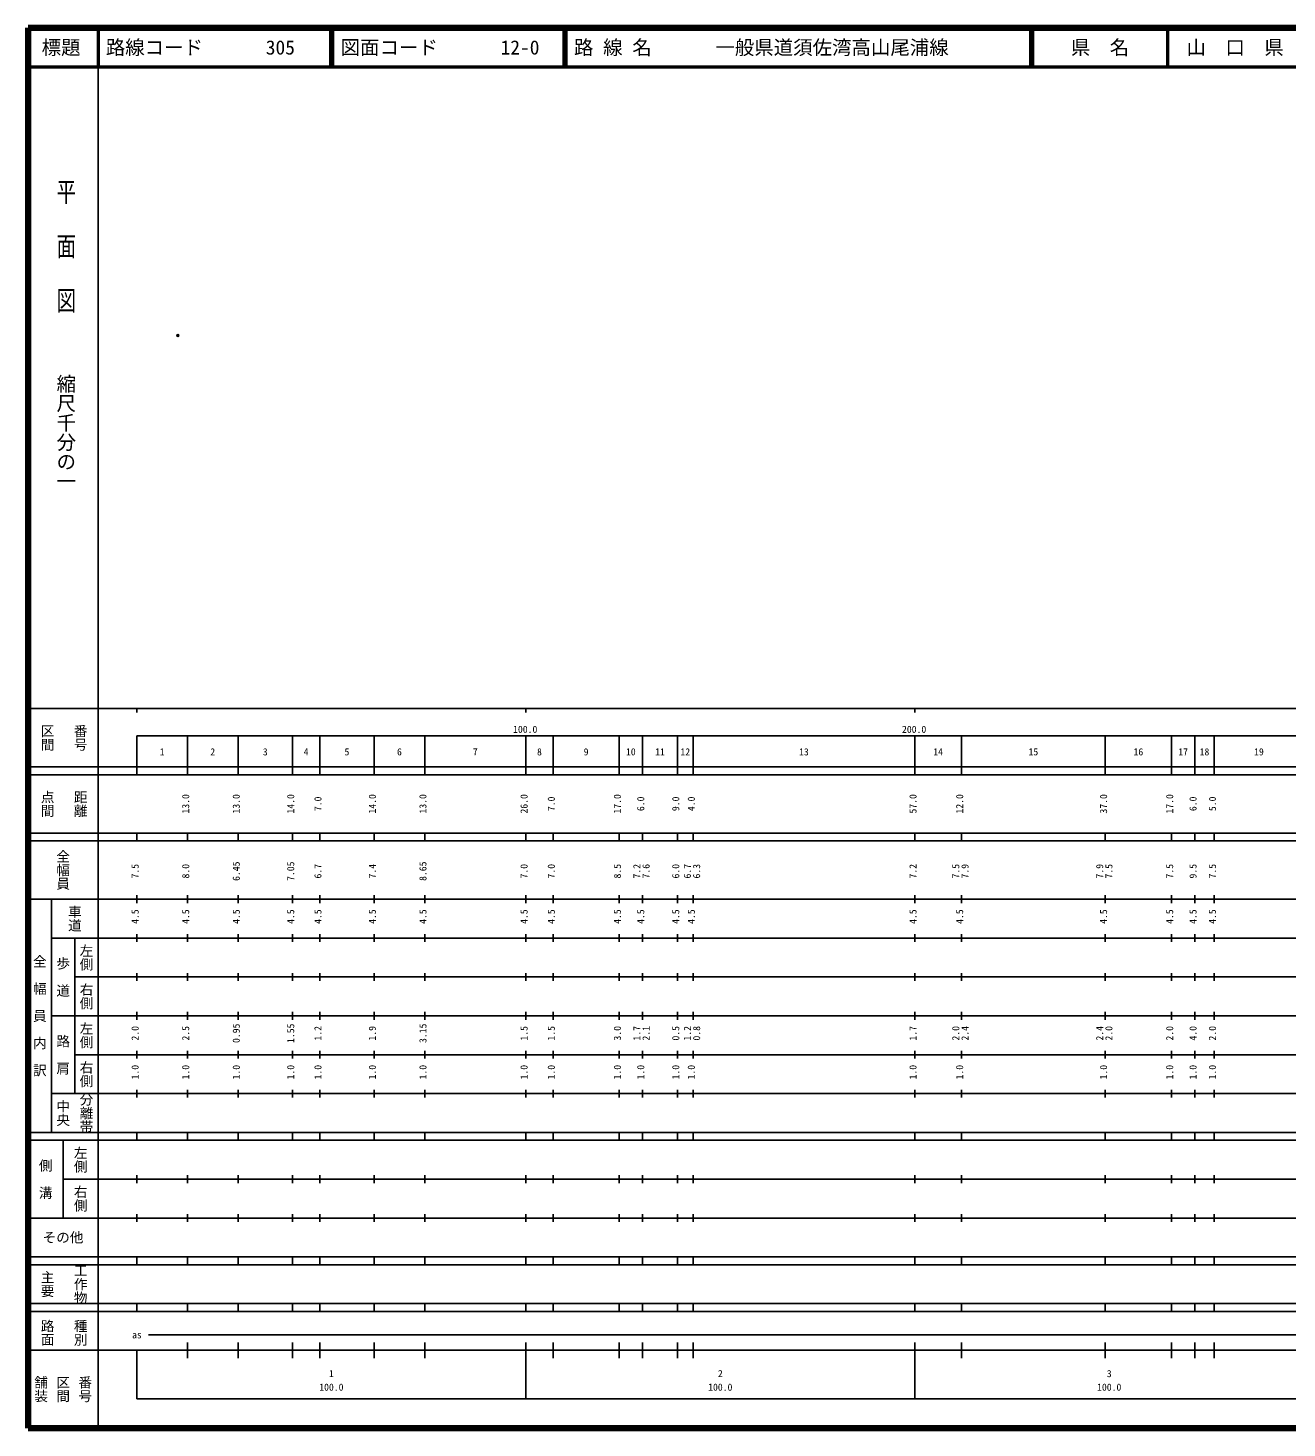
# Model space of a CAD drawing. Units: millimetres on the paper. Extents: x 40 to 680, y 20 to 380.
# Drawn here: x 40 to 363.7, y 20 to 380 of the extents above; entities that cross this region are included whole.
import ezdxf
from ezdxf.enums import TextEntityAlignment as Align

# ---------------------------------------------------------------- set-up
doc = ezdxf.new("R2010")
doc.units = ezdxf.units.MM
doc.header["$PDMODE"] = 32
doc.header["$PDSIZE"] = 0.5
doc.layers.add('M-OTRS', color=6, linetype='Continuous')
doc.layers.add('M-TTL-TXT', color=7, linetype='Continuous')
for name, color, linetype, lineweight in [('M-TTL', 2, 'Continuous', 140), ('M-TTL-BAND', 7, 'Continuous', 25), ('M-TTL-LINE', 7, 'Continuous', 50)]:
    doc.layers.add(name, color=color, linetype=linetype, lineweight=lineweight)
doc.styles.add('@ＭＳ ゴシック', font='')
doc.styles.add('ＭＳ ゴシック', font='')
doc.styles.get('@ＭＳ ゴシック').set_extended_font_data('@MS Gothic')
doc.styles.get('ＭＳ ゴシック').set_extended_font_data('MS Gothic')

msp = doc.modelspace()

# ---------------------------------------------------------------- linework, layer by layer
at = {"layer": 'M-OTRS'}
msp.add_point((78.542, 300.925), dxfattribs=at)
at = {"layer": 'M-TTL'}
for p, q in [((40, 380), (40, 20)), ((680, 380), (40, 380)), ((40, 20), (680, 20))]:
    msp.add_line(p, q, dxfattribs=at)
at = {"layer": 'M-TTL-BAND'}
for p, q in [((58, 370), (58, 20)), ((40, 205), (579, 205)), ((68, 205), (68, 204)), ((168, 205), (168, 204)), ((268, 205), (268, 204)), ((68, 198), (579, 198)), ((68, 198), (68, 188)), ((81, 188), (81, 198)), ((94, 188), (94, 198)), ((108, 188), (108, 198)), ((115, 188), (115, 198)), ((129, 188), (129, 198)), ((142, 188), (142, 198)), ((168, 188), (168, 198)), ((175, 188), (175, 198)), ((192, 188), (192, 198)), ((198, 188), (198, 198)), ((207, 188), (207, 198)), ((211, 188), (211, 198)), ((268, 188), (268, 198)), ((280, 188), (280, 198)), ((317, 188), (317, 198)), ((334, 188), (334, 198)), ((340, 188), (340, 198)), ((345, 188), (345, 198)), ((40, 190), (579, 190)), ((40, 188), (579, 188)), ((40, 173), (579, 173)), ((68, 171), (68, 173)), ((81, 171), (81, 173)), ((94, 171), (94, 173)), ((108, 171), (108, 173)), ((115, 171), (115, 173)), ((129, 171), (129, 173)), ((142, 171), (142, 173)), ((168, 171), (168, 173)), ((175, 171), (175, 173)), ((192, 171), (192, 173)), ((198, 171), (198, 173)), ((207, 171), (207, 173)), ((211, 171), (211, 173)), ((268, 171), (268, 173)), ((280, 171), (280, 173)), ((317, 171), (317, 173)), ((334, 171), (334, 173)), ((340, 171), (340, 173)), ((345, 171), (345, 173)), ((40, 171), (579, 171)), ((40, 156), (579, 156)), ((46, 96), (46, 156)), ((68, 155), (68, 157)), ((81, 155), (81, 157)), ((94, 155), (94, 157)), ((108, 155), (108, 157)), ((115, 155), (115, 157)), ((129, 155), (129, 157)), ((142, 155), (142, 157)), ((168, 155), (168, 157)), ((175, 155), (175, 157)), ((192, 155), (192, 157)), ((198, 155), (198, 157)), ((207, 155), (207, 157)), ((211, 155), (211, 157)), ((268, 155), (268, 157)), ((280, 155), (280, 157)), ((317, 155), (317, 157)), ((334, 155), (334, 157)), ((340, 155), (340, 157)), ((345, 155), (345, 157)), ((46, 146), (579, 146)), ((52, 146), (52, 106)), ((68, 145), (68, 147)), ((81, 145), (81, 147)), ((94, 145), (94, 147)), ((108, 145), (108, 147)), ((115, 145), (115, 147)), ((129, 145), (129, 147)), ((142, 145), (142, 147)), ((168, 145), (168, 147)), ((175, 145), (175, 147)), ((192, 145), (192, 147)), ((198, 145), (198, 147)), ((207, 145), (207, 147)), ((211, 145), (211, 147)), ((268, 145), (268, 147)), ((280, 145), (280, 147)), ((317, 145), (317, 147)), ((334, 145), (334, 147)), ((340, 145), (340, 147)), ((345, 145), (345, 147)), ((68, 135), (68, 137)), ((81, 135), (81, 137)), ((94, 135), (94, 137)), ((108, 135), (108, 137)), ((115, 135), (115, 137)), ((129, 135), (129, 137)), ((142, 135), (142, 137)), ((168, 135), (168, 137)), ((175, 135), (175, 137)), ((192, 135), (192, 137)), ((198, 135), (198, 137)), ((207, 135), (207, 137)), ((211, 135), (211, 137)), ((268, 135), (268, 137)), ((280, 135), (280, 137)), ((317, 135), (317, 137)), ((334, 135), (334, 137)), ((340, 135), (340, 137)), ((345, 135), (345, 137)), ((52, 136), (579, 136)), ((46, 126), (579, 126)), ((68, 125), (68, 127)), ((81, 125), (81, 127)), ((94, 125), (94, 127)), ((108, 125), (108, 127)), ((115, 125), (115, 127)), ((129, 125), (129, 127)), ((142, 125), (142, 127)), ((168, 125), (168, 127)), ((175, 125), (175, 127)), ((192, 125), (192, 127)), ((198, 125), (198, 127)), ((207, 125), (207, 127)), ((211, 125), (211, 127)), ((268, 125), (268, 127)), ((280, 125), (280, 127)), ((317, 125), (317, 127)), ((334, 125), (334, 127)), ((340, 125), (340, 127)), ((345, 125), (345, 127)), ((52, 116), (579, 116)), ((68, 115), (68, 117)), ((81, 115), (81, 117)), ((94, 115), (94, 117)), ((108, 115), (108, 117)), ((115, 115), (115, 117)), ((129, 115), (129, 117)), ((142, 115), (142, 117)), ((168, 115), (168, 117)), ((175, 115), (175, 117)), ((192, 115), (192, 117)), ((198, 115), (198, 117)), ((207, 115), (207, 117)), ((211, 115), (211, 117)), ((268, 115), (268, 117)), ((280, 115), (280, 117)), ((317, 115), (317, 117)), ((334, 115), (334, 117)), ((340, 115), (340, 117)), ((345, 115), (345, 117)), ((46, 106), (579, 106)), ((68, 105), (68, 107)), ((81, 105), (81, 107)), ((94, 105), (94, 107)), ((108, 105), (108, 107)), ((115, 105), (115, 107)), ((129, 105), (129, 107)), ((142, 105), (142, 107)), ((168, 105), (168, 107)), ((175, 105), (175, 107)), ((192, 105), (192, 107)), ((198, 105), (198, 107)), ((207, 105), (207, 107)), ((211, 105), (211, 107)), ((268, 105), (268, 107)), ((280, 105), (280, 107)), ((317, 105), (317, 107)), ((334, 105), (334, 107)), ((340, 105), (340, 107)), ((345, 105), (345, 107)), ((40, 96), (579, 96)), ((40, 94), (579, 94)), ((49, 94), (49, 74)), ((68, 94), (68, 96)), ((81, 94), (81, 96)), ((94, 94), (94, 96)), ((108, 94), (108, 96)), ((115, 94), (115, 96)), ((129, 94), (129, 96)), ((142, 94), (142, 96)), ((168, 94), (168, 96)), ((175, 94), (175, 96)), ((192, 94), (192, 96)), ((198, 94), (198, 96)), ((207, 94), (207, 96)), ((211, 94), (211, 96)), ((268, 94), (268, 96)), ((280, 94), (280, 96)), ((317, 94), (317, 96)), ((334, 94), (334, 96)), ((340, 94), (340, 96)), ((345, 94), (345, 96)), ((49, 84), (579, 84)), ((68, 83), (68, 85)), ((81, 83), (81, 85)), ((94, 83), (94, 85)), ((108, 83), (108, 85)), ((115, 83), (115, 85)), ((129, 83), (129, 85)), ((142, 83), (142, 85)), ((168, 83), (168, 85)), ((175, 83), (175, 85)), ((192, 83), (192, 85)), ((198, 83), (198, 85)), ((207, 83), (207, 85)), ((211, 83), (211, 85)), ((268, 83), (268, 85)), ((280, 83), (280, 85)), ((317, 83), (317, 85)), ((334, 83), (334, 85)), ((340, 83), (340, 85)), ((345, 83), (345, 85)), ((40, 74), (579, 74)), ((68, 73), (68, 75)), ((81, 73), (81, 75)), ((94, 73), (94, 75)), ((108, 73), (108, 75)), ((115, 73), (115, 75)), ((129, 73), (129, 75)), ((142, 73), (142, 75)), ((168, 73), (168, 75)), ((175, 73), (175, 75)), ((192, 73), (192, 75)), ((198, 73), (198, 75)), ((207, 73), (207, 75)), ((211, 73), (211, 75)), ((268, 73), (268, 75)), ((280, 73), (280, 75)), ((317, 73), (317, 75)), ((334, 73), (334, 75)), ((340, 73), (340, 75)), ((345, 73), (345, 75)), ((40, 64), (579, 64)), ((40, 62), (579, 62)), ((68, 62), (68, 64)), ((81, 62), (81, 64)), ((94, 62), (94, 64)), ((108, 62), (108, 64)), ((115, 62), (115, 64)), ((129, 62), (129, 64)), ((142, 62), (142, 64)), ((168, 62), (168, 64)), ((175, 62), (175, 64)), ((192, 62), (192, 64)), ((198, 62), (198, 64)), ((207, 62), (207, 64)), ((211, 62), (211, 64)), ((268, 62), (268, 64)), ((280, 62), (280, 64)), ((317, 62), (317, 64)), ((334, 62), (334, 64)), ((340, 62), (340, 64)), ((345, 62), (345, 64)), ((40, 52), (579, 52)), ((68, 50), (68, 52)), ((81, 50), (81, 52)), ((94, 50), (94, 52)), ((108, 50), (108, 52)), ((115, 50), (115, 52)), ((129, 50), (129, 52)), ((142, 50), (142, 52)), ((168, 50), (168, 52)), ((175, 50), (175, 52)), ((192, 50), (192, 52)), ((198, 50), (198, 52)), ((207, 50), (207, 52)), ((211, 50), (211, 52)), ((268, 50), (268, 52)), ((280, 50), (280, 52)), ((317, 50), (317, 52)), ((334, 50), (334, 52)), ((340, 50), (340, 52)), ((345, 50), (345, 52)), ((40, 50), (579, 50)), ((71, 44), (565, 44)), ((40, 40), (579, 40)), ((68, 40), (68, 27.5)), ((81, 38), (81, 42)), ((94, 38), (94, 42)), ((108, 38), (108, 42)), ((115, 38), (115, 42)), ((129, 38), (129, 42)), ((142, 38), (142, 42)), ((168, 27.5), (168, 42)), ((175, 38), (175, 42)), ((192, 38), (192, 42)), ((198, 38), (198, 42)), ((207, 38), (207, 42)), ((211, 38), (211, 42)), ((268, 27.5), (268, 42)), ((280, 38), (280, 42)), ((317, 38), (317, 42)), ((334, 38), (334, 42)), ((340, 38), (340, 42)), ((345, 38), (345, 42)), ((68, 27.5), (579, 27.5))]:
    msp.add_line(p, q, dxfattribs=at)
at = {"layer": 'M-TTL-LINE'}
for p, q in [((58, 380), (58, 370)), ((117.75, 380), (117.75, 370)), ((118.25, 380), (118.25, 370)), ((177.75, 380), (177.75, 370)), ((178.25, 380), (178.25, 370)), ((297.75, 380), (297.75, 370)), ((298.25, 380), (298.25, 370)), ((333, 380), (333, 370)), ((40, 370), (680, 370))]:
    msp.add_line(p, q, dxfattribs=at)

# ---------------------------------------------------------------- texts
at = {"layer": 'M-TTL-BAND', "style": '@ＭＳ ゴシック', "width": 1.4}
msp.add_text('平  面  図', height=3.666, rotation=270, dxfattribs=at).set_placement((49.777, 306.475), align=Align.MIDDLE_RIGHT)
at = {"layer": 'M-TTL-BAND', "style": '@ＭＳ ゴシック'}
msp.add_text('縮尺千分の一', height=3.666, rotation=270, dxfattribs=at).set_placement((49.777, 261.03), align=Align.MIDDLE_RIGHT)
for s, p in [('区間', (45, 197.5)), ('番号', (53.5, 197.5)), ('点間', (45, 180.5)), ('距離', (53.5, 180.5)), ('全幅員', (49, 163.5)), ('車道', (52, 151)), ('左側', (55, 141)), ('全\u3000幅\u3000員\u3000内\u3000訳', (43, 126)), ('歩\u3000道', (49, 136)), ('右側', (55, 131)), ('左側', (55, 121)), ('路\u3000肩', (49, 116)), ('右側', (55, 111)), ('分離帯', (55, 101)), ('中央', (49, 101)), ('左側', (53.5, 89)), ('側\u3000溝', (44.5, 84)), ('右側', (53.5, 79)), ('工作物', (53.5, 57)), ('主要', (45, 57)), ('路面', (45, 44.5)), ('種別', (53.5, 44.5)), ('舗装', (43.333, 30)), ('区間', (49, 30)), ('番号', (54.667, 30))]:
    msp.add_text(s, height=2.566, rotation=270, dxfattribs=at).set_placement(p, align=Align.MIDDLE_CENTER)
at = {"layer": 'M-TTL-BAND', "style": 'ＭＳ ゴシック'}
for s, p in [('100.0', (167.844, 198.195)), ('200.0', (267.844, 198.195)), ('1', (74.5, 192.405)), ('2', (87.5, 192.405)), ('3', (101, 192.405)), ('4', (111.5, 192.405)), ('5', (122, 192.405)), ('6', (135.5, 192.405)), ('7', (155, 192.405)), ('8', (171.5, 192.405)), ('9', (183.5, 192.405)), ('10', (195, 192.405)), ('11', (202.5, 192.405)), ('12', (209, 192.405)), ('13', (239.5, 192.405)), ('14', (274, 192.405)), ('15', (298.5, 192.405)), ('16', (325.5, 192.405)), ('17', (337, 192.405)), ('18', (342.5, 192.405)), ('19', (356.5, 192.405)), ('as', (68, 42.5)), ('1', (118, 32.523)), ('2', (218, 32.523)), ('3', (318, 32.523)), ('100.0', (118, 29.033)), ('100.0', (218, 29.033)), ('100.0', (318, 29.033))]:
    msp.add_text(s, height=1.833, dxfattribs=at).set_placement(p, align=Align.BOTTOM_CENTER)
for s, p in [('13.0', (82, 180.5)), ('13.0', (95, 180.5)), ('14.0', (109, 180.5)), ('7.0', (116, 180.5)), ('14.0', (130, 180.5)), ('13.0', (143, 180.5)), ('26.0', (169, 180.5)), ('7.0', (176, 180.5)), ('17.0', (193, 180.5)), ('6.0', (199, 180.5)), ('9.0', (208, 180.5)), ('4.0', (212, 180.5)), ('57.0', (269, 180.5)), ('12.0', (281, 180.5)), ('37.0', (318, 180.5)), ('17.0', (335, 180.5)), ('6.0', (341, 180.5)), ('5.0', (346, 180.5)), ('7.5', (69, 163.174)), ('8.0', (82, 163.174)), ('6.45', (95, 163.174)), ('7.05', (109, 163.174)), ('6.7', (116, 163.174)), ('7.4', (130, 163.174)), ('8.65', (143, 163.174)), ('7.0', (169, 163.174)), ('7.0', (176, 163.174)), ('8.5', (193, 163.174)), ('7.2', (198, 163.174)), ('7.6', (200.37, 163.174)), ('6.0', (208, 163.174)), ('6.7', (211, 163.174)), ('6.3', (213.37, 163.174)), ('7.2', (269, 163.174)), ('7.5', (280, 163.174)), ('7.9', (282.37, 163.174)), ('7.9', (317, 163.174)), ('7.5', (319.37, 163.174)), ('7.5', (335, 163.174)), ('9.5', (341, 163.174)), ('7.5', (346, 163.174)), ('4.5', (69, 151.5)), ('4.5', (82, 151.5)), ('4.5', (95, 151.5)), ('4.5', (109, 151.5)), ('4.5', (116, 151.5)), ('4.5', (130, 151.5)), ('4.5', (143, 151.5)), ('4.5', (169, 151.5)), ('4.5', (176, 151.5)), ('4.5', (193, 151.5)), ('4.5', (199, 151.5)), ('4.5', (208, 151.5)), ('4.5', (212, 151.5)), ('4.5', (269, 151.5)), ('4.5', (281, 151.5)), ('4.5', (318, 151.5)), ('4.5', (335, 151.5)), ('4.5', (341, 151.5)), ('4.5', (346, 151.5)), ('2.0', (69, 121.5)), ('2.5', (82, 121.5)), ('0.95', (95, 121.5)), ('1.55', (109, 121.5)), ('1.2', (116, 121.5)), ('1.9', (130, 121.5)), ('3.15', (143, 121.5)), ('1.5', (169, 121.5)), ('1.5', (176, 121.5)), ('3.0', (193, 121.5)), ('1.7', (198, 121.5)), ('2.1', (200.37, 121.5)), ('0.5', (208, 121.5)), ('1.2', (211, 121.5)), ('0.8', (213.37, 121.5)), ('1.7', (269, 121.5)), ('2.0', (280, 121.5)), ('2.4', (282.37, 121.5)), ('2.4', (317, 121.5)), ('2.0', (319.37, 121.5)), ('2.0', (335, 121.5)), ('4.0', (341, 121.5)), ('2.0', (346, 121.5)), ('1.0', (69, 111.5)), ('1.0', (82, 111.5)), ('1.0', (95, 111.5)), ('1.0', (109, 111.5)), ('1.0', (116, 111.5)), ('1.0', (130, 111.5)), ('1.0', (143, 111.5)), ('1.0', (169, 111.5)), ('1.0', (176, 111.5)), ('1.0', (193, 111.5)), ('1.0', (199, 111.5)), ('1.0', (208, 111.5)), ('1.0', (212, 111.5)), ('1.0', (269, 111.5)), ('1.0', (281, 111.5)), ('1.0', (318, 111.5)), ('1.0', (335, 111.5)), ('1.0', (341, 111.5)), ('1.0', (346, 111.5))]:
    msp.add_text(s, height=1.833, rotation=90, dxfattribs=at).set_placement(p, align=Align.BOTTOM_CENTER)
msp.add_text('その他', height=2.566, dxfattribs=at).set_placement((49, 69), align=Align.MIDDLE_CENTER)
at = {"layer": 'M-TTL-TXT', "style": 'ＭＳ ゴシック'}
for s, p in [('標題', (48.5, 375)), ('県\u3000名', (315.625, 375)), ('山\u3000口\u3000県', (350.375, 375))]:
    msp.add_text(s, height=3.666, dxfattribs=at).set_placement(p, align=Align.MIDDLE_CENTER)
for s, p in [('路線コード', (60, 375)), ('305', (101.142, 375)), ('図面コード', (120.38, 375)), ('12-0', (161.521, 375)), ('路 線 名', (180.38, 375)), ('一般県道須佐湾高山尾浦線', (216.734, 375))]:
    msp.add_text(s, height=3.666, dxfattribs=at).set_placement(p, align=Align.MIDDLE_LEFT)

doc.saveas('drawing.dxf')
